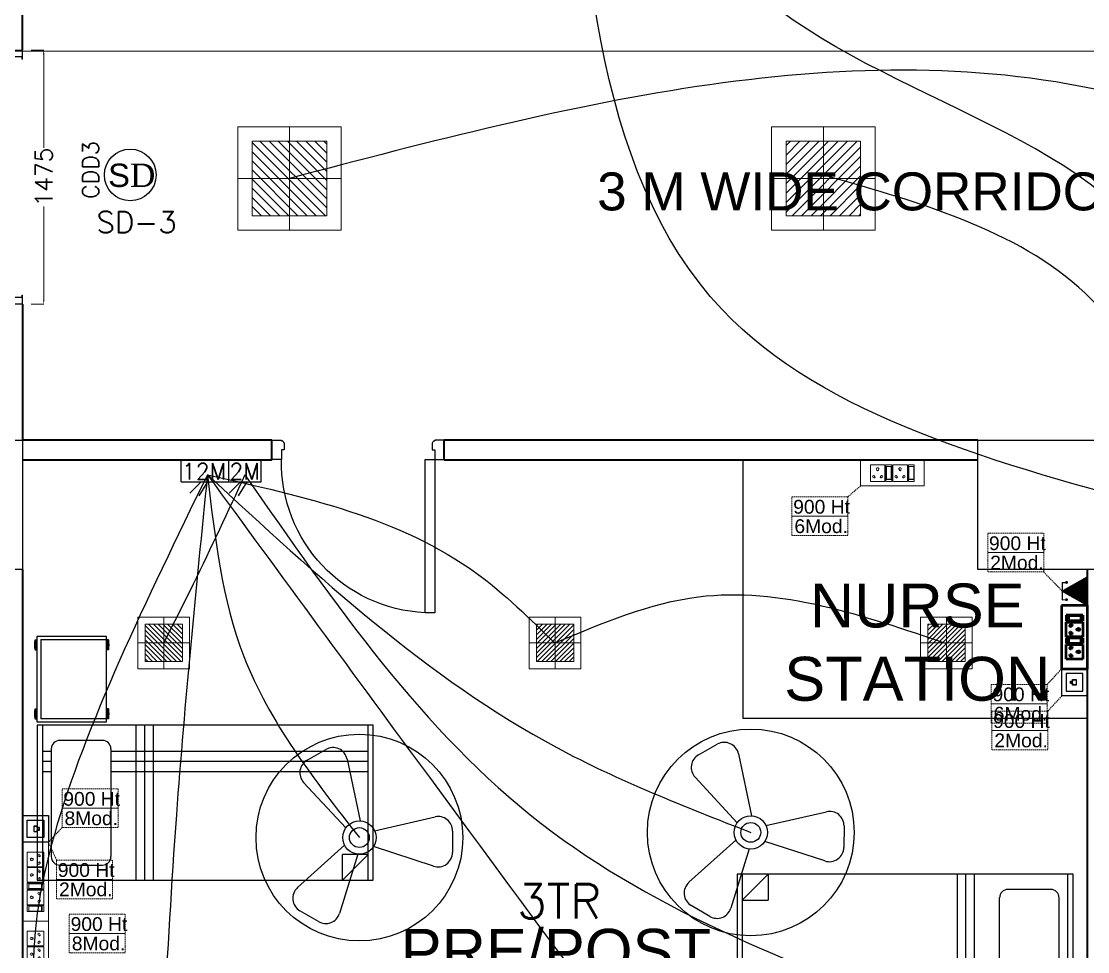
# Model space of a CAD drawing. Extents: x 3505867 to 3988380, y -625948 to -590408.
# Drawn here: x 3528232 to 3534421, y -609246 to -603846 of the extents above; entities that cross this region are included whole.
import ezdxf

# ---------------------------------------------------------------- set-up
doc = ezdxf.new("R2010")
doc.units = 0
doc.header["$LTSCALE"] = 6
doc.header["$MEASUREMENT"] = 0
for name, pattern in [('1', [0]), ('CONTINIOUS', [0]), ('CONTINU', [0]), ('DASHED2', [0.375, 0.25, -0.125])]:
    doc.linetypes.add(name, pattern=pattern)
doc.layers.get('0').update_dxf_attribs({"linetype": 'CONTINUOUS'})
doc.layers.get('Defpoints').update_dxf_attribs({"linetype": 'CONTINUOUS'})
for name, color, linetype, lineweight in [('1200 Door', 144, 'CONTINUOUS', 5), ('Double Leaf Door', 4, 'CONTINUOUS', 18), ('ELE- DBS', 1, 'CONTINUOUS', 9), ('ELE-24W EMERGENCY  LED LIGHT', 5, 'CONTINUOUS', 18), ('ELE-24W LED LIGHT', 1, 'CONTINUOUS', 18), ('ELE-2NOS OF 6-16 RAW POWER SOCKET', 1, 'CONTINUOUS', 20), ('ELE-36W EMERGENCY  LED LIGHT', 7, 'CONTINUOUS', 18), ('ELE-36W LED LIGHT', 210, 'CONTINUOUS', 18), ('ELE-3NOS 6-16A POWER SOCKET', 5, 'CONTINUOUS', 25), ('ELE-CABLE TRAY', 31, 'CONTINUOUS', 18), ('ELE. 2N0S OF 6-16 UPS SOCKETS', 191, 'CONTINUOUS', 15), ('ELE. DB', 1, 'CONTINUOUS', 9), ('FA-BELOW SMOKE DERECTOR', 1, 'CONTINUOUS', 25), ('HTL-AC UNIT', 5, 'CONTINUOUS', 25), ('WALL', 10, 'CONTINUOUS', 35)]:
    doc.layers.add(name, color=color, linetype=linetype, lineweight=lineweight)
for name, color, linetype in [('24W RAW POWER', 1, 'CONTINUOUS'), ('24W UPS POWER LIGHT', 5, 'CONTINUOUS'), ('COL', 5, 'CONTINUOUS'), ('DIM', 7, 'CONTINUOUS'), ('DOOR', 44, 'CONTINUOUS'), ('ELE 36W EMERGENCY LIGHT', 5, 'CONTINUOUS'), ('ELE 36W LED LIGHT', 6, 'CONTINUOUS'), ('ELE-1200MM CEILINGFAN', 6, 'CONTINUOUS'), ('ELE-12M P.SB', 5, 'CONTINUOUS'), ('ELE-2M UPS P.SB', 3, 'CONTINUOUS'), ('ELE-3M RAW P.SB', 40, 'CONTINUOUS'), ('ELE-TEL POINT', 4, 'CONTINUOUS'), ('ELE.LAN POINT', 3, 'CONTINUOUS'), ('FA-FIRE TEXT', 7, 'CONTINUOUS'), ('furniture', 33, 'CONTINUOUS'), ('LV.CC CEMARA', 66, 'CONTINUOUS'), ('MEP_HVAC_TEXT', 7, 'CONTINUOUS'), ('TEXT', 5, 'CONTINUOUS')]:
    doc.layers.add(name, color=color, linetype=linetype)
doc.layers.add('CFT_LOOPING', color=7, linetype='1', lineweight=0, true_color=0xd6d600)
doc.layers.add('ELE-LIGHTING WIRING', color=7, linetype='CONTINUOUS', true_color=0x63d7b6)
doc.styles.add('ARIAL', font='')
doc.styles.add('PDF Times New Roman', font='')
doc.styles.add('ROMANS', font='romans.shx')
doc.styles.get("Standard").update_dxf_attribs({"font": 'SIMPLEX'})
doc.styles.add('T 1-25', font='segoeui.ttf', dxfattribs={"width": 0.8, "height": 50})
doc.styles.add('VERDANA', font='')
doc.styles.get('ARIAL').set_extended_font_data('Arial')
doc.styles.get('PDF Times New Roman').set_extended_font_data('Times New Roman')
doc.styles.get('VERDANA').set_extended_font_data('Verdana')
doc.dimstyles.new('AEPL1', dxfattribs={"dimtxt": 100, "dimasz": 25, "dimexe": 1.25, "dimexo": 50, "dimtad": 0, "dimdec": 0, "dimtxsty": 'ROMANS', "dimcen": 2.5, "dimclrd": 250, "dimclre": 250, "dimadec": 0, "dimazin": 0, "dimtfac": 1, "dimtdec": 0, "dimtmove": 0, "dimatfit": 3, "dimfxl": 1, "dimlwd": 0, "dimlwe": 0, "dimarcsym": 0})
doc.dimstyles.new('D 1-25', dxfattribs={"dimtxt": 50, "dimasz": 12.5, "dimexe": 0, "dimexo": 10, "dimgap": 0, "dimtad": 0, "dimdec": 0, "dimzin": 0, "dimdsep": 46, "dimtxsty": 'T 1-25', "dimblk": 'ARCHTICK', "dimcen": 5, "dimclrd": 256, "dimclre": 256, "dimclrt": 256, "dimadec": 0, "dimazin": 0, "dimtfac": 50, "dimtdec": 0, "dimtmove": 1, "dimatfit": 2, "dimfxl": 1, "dimtolj": 1, "dimtzin": 0, "dimarcsym": 0})

# ---------------------------------------------------------------- blocks, each defined once
blk = doc.blocks.new('1000')
at = {"layer": 'DOOR'}
for p, q in [((0, -111.1, 0), (0, 0)), ((0, 0), (55.2, 0, 0)), ((944.8, 0, 0), (944.8, -2.5, 0)), ((1000, 0), (944.8, 0, 0)), ((1000, -111.1, 0), (1000, 0)), ((55.2, 0, 0), (55.2, -2.5, 0)), ((70.2, -55, 0), (55.2, -55, 0)), ((55.2, -55, 0), (55.2, -111.1, 0)), ((70.2, -15, 0), (67.7, -15, 0)), ((70.2, -15, 0), (70.2, -55, 0)), ((929.8, -15, 0), (929.8, -55, 0)), ((929.8, -15, 0), (932.3, -15, 0)), ((929.8, -55, 0), (944.8, -55, 0)), ((944.8, -55, 0), (944.7, -111.1, 0)), ((55.2, -111.1, 0), (0, -111.1, 0)), ((55.2, -111.1, 0), (55.2, -1000.6, 0)), ((111.3, -111.1, 0), (55.2, -111.1, 0)), ((111.3, -1000.6, 0), (111.3, -111.1, 0)), ((944.7, -111.1, 0), (1000, -111.1, 0)), ((55.2, -1000.6, 0), (111.3, -1000.6, 0))]:
    blk.add_line(p, q, dxfattribs=at)
for centre, start_param, end_param in [((55.2, -15, 0), 3.926897, 5.497693), ((944.8, -15, 0), -0.785492, 0.785304)]:
    blk.add_ellipse(centre, major_axis=(-8.84, 8.84, 0), ratio=1, start_param=start_param, end_param=end_param, dxfattribs=at)
at = {"layer": 'DOOR', "color": 145}
blk.add_ellipse((71.4, -128.1, 0), major_axis=(597.3, 637.4, 0), ratio=0.999944, start_param=3.940126, end_param=5.484659, dxfattribs=at)
blk = doc.blocks.new('A$C45A5314D')
at = {"layer": 'furniture', "ltscale": 0.75}
for p, q in [((-1962.2, 946.4), (-1950, 946.4)), ((-1962.2, 946.4), (-1962.2, 887.3)), ((-1950, 467.5), (-1950, 967.5)), ((-1950, 967.5), (-1550, 967.5)), ((-1930.3, 947.8), (-1930.3, 487.2)), ((-1930.3, 947.8), (-1550, 947.8)), ((-1550, 967.5), (-1550, 467.5)), ((-1537.8, 946.4), (-1550, 946.4)), ((-1537.8, 946.4), (-1537.8, 887.3)), ((-1962.2, 887.3), (-1950, 887.3)), ((-1537.8, 887.3), (-1550, 887.3)), ((-1962.2, 545.4), (-1950, 545.4)), ((-1962.2, 545.4), (-1962.2, 486.3)), ((-1537.8, 545.4), (-1550, 545.4)), ((-1537.8, 545.4), (-1537.8, 486.3)), ((-1962.2, 486.3), (-1950, 486.3)), ((-1550, 467.5), (-1950, 467.5)), ((-1550, 487.2), (-1930.3, 487.2)), ((-1537.8, 486.3), (-1550, 486.3))]:
    blk.add_line(p, q, dxfattribs=at)
at = {"layer": 'furniture', "color": 8, "ltscale": 0.75}
for p, q in [((-1962.2, 945.5), (-1950, 945.5)), ((-1962.2, 944.4), (-1950, 944.4)), ((-1962.2, 943.2), (-1950, 943.2)), ((-1962.2, 941.5), (-1950, 941.5)), ((-1962.2, 939.2), (-1950, 939.2)), ((-1962.2, 936.2), (-1950, 936.2)), ((-1962.2, 932), (-1950, 932)), ((-1537.8, 945.5), (-1550, 945.5)), ((-1537.8, 944.4), (-1550, 944.4)), ((-1537.8, 943.2), (-1550, 943.2)), ((-1537.8, 941.5), (-1550, 941.5)), ((-1537.8, 939.2), (-1550, 939.2)), ((-1537.8, 936.2), (-1550, 936.2)), ((-1537.8, 932), (-1550, 932)), ((-1962.2, 927.1), (-1950, 927.1)), ((-1962.2, 920.9), (-1950, 920.9)), ((-1962.2, 912.9), (-1950, 912.9)), ((-1962.2, 906.7), (-1950, 906.7)), ((-1962.2, 901.8), (-1950, 901.8)), ((-1962.2, 897.6), (-1950, 897.6)), ((-1962.2, 894.6), (-1950, 894.6)), ((-1962.2, 892.3), (-1950, 892.3)), ((-1962.2, 890.6), (-1950, 890.6)), ((-1962.2, 889.4), (-1950, 889.4)), ((-1962.2, 888.2), (-1950, 888.2)), ((-1537.8, 927.1), (-1550, 927.1)), ((-1537.8, 920.9), (-1550, 920.9)), ((-1537.8, 912.9), (-1550, 912.9)), ((-1537.8, 906.7), (-1550, 906.7)), ((-1537.8, 901.8), (-1550, 901.8)), ((-1537.8, 897.6), (-1550, 897.6)), ((-1537.8, 894.6), (-1550, 894.6)), ((-1537.8, 892.3), (-1550, 892.3)), ((-1537.8, 890.6), (-1550, 890.6)), ((-1537.8, 889.4), (-1550, 889.4)), ((-1537.8, 888.2), (-1550, 888.2)), ((-1962.2, 544.5), (-1950, 544.5)), ((-1962.2, 543.4), (-1950, 543.4)), ((-1962.2, 542.2), (-1950, 542.2)), ((-1962.2, 540.4), (-1950, 540.4)), ((-1962.2, 538.1), (-1950, 538.1)), ((-1962.2, 535.2), (-1950, 535.2)), ((-1962.2, 531), (-1950, 531)), ((-1962.2, 526.1), (-1950, 526.1)), ((-1962.2, 519.9), (-1950, 519.9)), ((-1962.2, 511.9), (-1950, 511.9)), ((-1962.2, 505.7), (-1950, 505.7)), ((-1962.2, 500.7), (-1950, 500.7)), ((-1962.2, 496.6), (-1950, 496.6)), ((-1537.8, 544.5), (-1550, 544.5)), ((-1537.8, 543.4), (-1550, 543.4)), ((-1537.8, 542.2), (-1550, 542.2)), ((-1537.8, 540.4), (-1550, 540.4)), ((-1537.8, 538.1), (-1550, 538.1)), ((-1537.8, 535.2), (-1550, 535.2)), ((-1537.8, 531), (-1550, 531)), ((-1537.8, 526.1), (-1550, 526.1)), ((-1537.8, 519.9), (-1550, 519.9)), ((-1537.8, 511.9), (-1550, 511.9)), ((-1537.8, 505.7), (-1550, 505.7)), ((-1537.8, 500.7), (-1550, 500.7)), ((-1537.8, 496.6), (-1550, 496.6)), ((-1962.2, 493.6), (-1950, 493.6)), ((-1962.2, 491.3), (-1950, 491.3)), ((-1962.2, 489.6), (-1950, 489.6)), ((-1962.2, 488.4), (-1950, 488.4)), ((-1962.2, 487.2), (-1950, 487.2)), ((-1962.2, 486.3), (-1950, 486.3)), ((-1537.8, 493.6), (-1550, 493.6)), ((-1537.8, 491.3), (-1550, 491.3)), ((-1537.8, 489.6), (-1550, 489.6)), ((-1537.8, 488.4), (-1550, 488.4)), ((-1537.8, 487.2), (-1550, 487.2))]:
    blk.add_line(p, q, dxfattribs=at)
at = {"layer": 'furniture'}
for p, q in [((0, 450), (-1950, 450)), ((-1950, 450), (-1950, -450)), ((-1920.5, 450), (-1920.5, -450)), ((-1376.5, -450), (-1376.5, 450)), ((-1326.5, -450), (-1326.5, 450)), ((-1276.5, -450), (-1276.5, 450)), ((-29.5, -450), (-29.5, 450)), ((0, -450), (0, 450)), ((-1869, 312.7), (-1869, -312.7)), ((-1572.3, 361.9), (-1819.8, 361.9)), ((-1523.1, 312.7), (-1523.1, -312.7)), ((-1920.5, 300), (-1869, 300)), ((-1523.1, 300), (-29.5, 300)), ((-1920.5, 240.9), (-1869, 240.9)), ((-1523.1, 240.9), (-29.5, 240.9)), ((-1920.5, 181.9), (-1869, 181.9)), ((-1523.1, 181.9), (-29.5, 181.9)), ((-179.5, -450), (-29.5, -300)), ((-179.5, -450), (-179.5, -300)), ((-29.5, -300), (-179.5, -300)), ((-1819.8, -361.9), (-1572.3, -361.9)), ((-1950, -450), (0, -450))]:
    blk.add_line(p, q, dxfattribs=at)
at = {"layer": 'furniture', "ltscale": 0.75}
for centre, start, end in [((-1876, 916.9), 161.07537, 198.92466), ((-1624, 916.9), 341.07537, 18.92466), ((-1876, 515.9), 161.07537, 198.92466), ((-1624, 515.9), 341.07537, 18.92466)]:
    blk.add_arc(centre, 91.1, start, end, dxfattribs=at)
at = {"layer": 'furniture'}
for centre, start, end in [((-1819.8, 312.7), 90.00001, 180.00001), ((-1572.3, 312.7), 0.00001, 90.00001), ((-1819.8, -312.7), 180.00001, 270.00001), ((-1572.3, -312.7), 270.00001, 0.00001)]:
    blk.add_arc(centre, 49.2, start, end, dxfattribs=at)
blk = doc.blocks.new('1800x80')
at = {"layer": 'Double Leaf Door'}
for points in [[(101770.4, -25417.9), (101775.3, -25417.9), (101775.3, -25121.4), (101770.4, -25121.4)], [(101814, -25121.4), (101809.1, -25121.4), (101809.1, -25417.9), (101814, -25417.9)], [(103113.4, -25121.4), (103118.4, -25121.4), (103118.4, -25417.9), (103113.4, -25417.9)], [(103157.1, -25417.9), (103152.1, -25417.9), (103152.1, -25121.4), (103157.1, -25121.4)]]:
    blk.add_hatch(color=6, dxfattribs=at).paths.add_polyline_path(points)
at = {"layer": 'Double Leaf Door', "color": 8}
for p, q in [((101770.4, -25581.8), (101770.4, -24927.6)), ((101770.4, -24927.6), (101814, -24927.6)), ((101792.2, -25121.4), (101792.2, -24927.6)), ((101814, -24927.6), (101814, -25581.8)), ((103157.1, -24927.6), (103113.4, -24927.6)), ((103113.4, -24927.6), (103113.4, -25581.8)), ((103135.3, -25121.4), (103135.3, -24927.6)), ((103157.1, -25581.8), (103157.1, -24927.6)), ((101756, -24985.1), (101756, -25003.1)), ((101770.4, -24983.1), (101758, -24983.1)), ((101770.4, -24983.1), (101770.4, -25005)), ((103157.1, -24983.1), (103169.5, -24983.1)), ((103157.1, -24983.1), (103157.1, -25005)), ((103171.5, -24985.1), (103171.5, -25003.1)), ((101758, -25005), (101770.4, -25005)), ((103169.5, -25005), (103157.1, -25005)), ((101792.2, -25581.8), (101792.2, -25417.9)), ((103135.3, -25581.8), (103135.3, -25417.9)), ((101726.2, -25581.8), (101726.2, -25681.8)), ((101766.4, -25581.8), (101726.2, -25581.8)), ((101728.2, -25583.8), (101728.2, -25679.8)), ((101764.4, -25583.8), (101728.2, -25583.8)), ((101764.4, -25678.9), (101764.4, -25583.8)), ((101766.4, -25676.9), (101766.4, -25581.8)), ((101814, -25581.8), (101770.4, -25581.8)), ((103113.4, -25581.8), (103157.1, -25581.8)), ((103161.1, -25676.9), (103161.1, -25581.8)), ((103161.1, -25581.8), (103201.2, -25581.8)), ((103163, -25678.9), (103163, -25583.8)), ((103163, -25583.8), (103199.3, -25583.8)), ((103199.3, -25583.8), (103199.3, -25679.8)), ((103201.2, -25581.8), (103201.2, -25681.8)), ((101726.2, -25681.8), (101766.4, -25681.8)), ((101728.2, -25679.8), (101766.4, -25679.8)), ((101776.3, -25678.9), (101764.4, -25678.9)), ((101778.3, -25676.9), (101766.4, -25676.9)), ((101766.4, -25679.8), (101776.3, -25679.8)), ((101766.4, -25681.8), (101778.3, -25681.8)), ((101776.3, -25679.8), (101776.3, -25678.9)), ((101778.3, -25681.8), (101778.3, -25676.9)), ((103149.1, -25681.8), (103149.1, -25676.9)), ((103149.1, -25676.9), (103161.1, -25676.9)), ((103161.1, -25681.8), (103149.1, -25681.8)), ((103151.1, -25679.8), (103151.1, -25678.9)), ((103151.1, -25678.9), (103163, -25678.9)), ((103161.1, -25679.8), (103151.1, -25679.8)), ((103199.3, -25679.8), (103161.1, -25679.8)), ((103201.2, -25681.8), (103161.1, -25681.8))]:
    blk.add_line(p, q, dxfattribs=at)
at = {"layer": 'Double Leaf Door', "color": 6}
for p, q in [((101814, -25121.4), (101770.4, -25121.4)), ((101770.4, -25121.4), (101770.4, -25417.9)), ((101775.3, -25417.9), (101775.3, -25121.4)), ((101809.1, -25417.9), (101809.1, -25121.4)), ((101814, -25417.9), (101814, -25121.4)), ((103113.4, -25417.9), (103113.4, -25121.4)), ((103113.4, -25121.4), (103157.1, -25121.4)), ((103118.4, -25417.9), (103118.4, -25121.4)), ((103152.1, -25417.9), (103152.1, -25121.4)), ((103157.1, -25121.4), (103157.1, -25417.9)), ((101770.4, -25417.9), (101814, -25417.9)), ((103157.1, -25417.9), (103113.4, -25417.9))]:
    blk.add_line(p, q, dxfattribs=at)
at = {"layer": 'Double Leaf Door', "color": 6, "ltscale": 100}
for p, q in [((101809.1, -25121.4), (101809.1, -25417.9)), ((103118.4, -25121.4), (103118.4, -25417.9))]:
    blk.add_line(p, q, dxfattribs=at)
at = {"layer": 'Double Leaf Door', "color": 6}
for points in [[(101770.4, -25121.4), (101770.4, -25417.9), (101775.3, -25417.9), (101775.3, -25121.4), (101770.4, -25121.4)], [(101814, -25121.4), (101814, -25417.9), (101809.1, -25417.9), (101809.1, -25121.4), (101814, -25121.4)], [(103113.4, -25121.4), (103113.4, -25417.9), (103118.4, -25417.9), (103118.4, -25121.4), (103113.4, -25121.4)], [(103157.1, -25121.4), (103157.1, -25417.9), (103152.1, -25417.9), (103152.1, -25121.4), (103157.1, -25121.4)]]:
    blk.add_lwpolyline(points, dxfattribs=at)
at = {"layer": 'Double Leaf Door', "ltscale": 5000}
for points in [[(101770.4, -25121.4), (101770.4, -25417.9), (101775.3, -25417.9), (101775.3, -25121.4), (101770.4, -25121.4)], [(103157.1, -25121.4), (103157.1, -25417.9), (103152.1, -25417.9), (103152.1, -25121.4), (103157.1, -25121.4)]]:
    blk.add_lwpolyline(points, dxfattribs=at)
at = {"layer": 'Double Leaf Door', "color": 8}
for centre, radius, start, end in [((101731.8, -25658.9), 736, 6.01421, 83.58626), ((103143.1, -25606.8), 679.9, 92.50464, 177.89489), ((101756, -24994.1), 3.72, 90, 270), ((101758, -24985.1), 1.98, 90, 180), ((101758, -25003.1), 1.98, 180, 270), ((103169.5, -24985.1), 1.98, 0, 90), ((103169.5, -25003.1), 1.98, 270, 0), ((103171.5, -24994.1), 3.72, 270, 90)]:
    blk.add_arc(centre, radius, start, end, dxfattribs=at)
blk = doc.blocks.new('*D133')
at = {"layer": 'Defpoints', "color": 0, "linetype": 'ByBlock'}
for p in [(-15555, 9925.2), (-15432.3, 9925.2), (-15555, 8450.2)]:
    blk.add_point(p, dxfattribs=at)
at = {"layer": 'DIM', "color": 250, "linetype": 'ByBlock', "lineweight": 0}
for p, q in [((-15505, 9925.2), (-15431, 9925.2)), ((-15432.3, 9900.2), (-15432.3, 9357.3)), ((-15432.3, 8475.2), (-15432.3, 9018)), ((-15505, 8450.2), (-15431, 8450.2))]:
    blk.add_line(p, q, dxfattribs=at)
at = {"layer": 'DIM', "color": 250, "linetype": 'ByBlock'}
for points in [[(-15428.1, 9900.2), (-15436.5, 9900.2), (-15432.3, 9925.2)], [(-15436.5, 8475.2), (-15428.1, 8475.2), (-15432.3, 8450.2)]]:
    blk.add_solid(points, dxfattribs=at)
at = {"layer": 'DIM', "color": 0, "linetype": 'ByBlock', "insert": (-15432.3, 9187.7), "char_height": 100, "attachment_point": 5, "rotation": 90, "style": 'ROMANS'}
blk.add_mtext('1475', dxfattribs=at)
blk = doc.blocks.new('24w led light')
at = {"layer": 'ELE-24W LED LIGHT', "color": 1, "lineweight": 0}
for p, q in [((159, 159), (-160, 159)), ((-160, 159), (-160, -160)), ((-0.5, -160), (-0.5, 159)), ((159, -160), (159, 159)), ((114.5, 114.5), (-115.5, 114.5)), ((-115.5, 114.5), (-115.5, -115.5)), ((110.2, -115.5), (-115.5, 110.2)), ((82, -115.5), (-115.5, 82)), ((114.5, -91.7), (-91.7, 114.5)), ((114.5, -63.5), (-63.5, 114.5)), ((114.5, -35.3), (-35.3, 114.5)), ((114.5, -7.1), (-7.1, 114.5)), ((114.5, 21.1), (21.1, 114.5)), ((114.5, 49.3), (49.3, 114.5)), ((114.5, 77.5), (77.5, 114.5)), ((114.5, 105.7), (105.7, 114.5)), ((114.5, -115.5), (114.5, 114.5)), ((53.8, -115.5), (-115.5, 53.8)), ((25.6, -115.5), (-115.5, 25.6)), ((-160, -0.5), (159, -0.5)), ((-2.6, -115.5), (-115.5, -2.6)), ((-30.8, -115.5), (-115.5, -30.8)), ((-59, -115.5), (-115.5, -59)), ((-87.2, -115.5), (-115.5, -87.2)), ((-115.4, -115.5), (-115.5, -115.4)), ((-115.5, -115.5), (114.5, -115.5)), ((-160, -160), (159, -160))]:
    blk.add_line(p, q, dxfattribs=at)
blk = doc.blocks.new('A$C07FB25EA')
at = {"layer": 'ELE-1200MM CEILINGFAN', "color": 3}
for p, q in [((0.26, 2.64), (3.17, 12.07)), ((6.53, 13.37), (9.47, 11.64)), ((9.84, 7.94), (2.36, 1.21)), ((-11.8, 4.55), (-2.22, 1.44)), ((-14.84, -1.03), (-14.81, 2.38)), ((-2.41, -1.1), (-12.04, -3.29)), ((2.16, -1.54), (8.87, -8.78)), ((1.96, -12.49), (-0.13, -2.65)), ((8.31, -12.34), (5.35, -14.02))]:
    blk.add_line(p, q, dxfattribs=at)
at = {"layer": 'ELE-1200MM CEILINGFAN', "color": 5, "ltscale": 10}
blk.add_circle((0, 0), 16.45, dxfattribs=at)
at = {"layer": 'ELE-1200MM CEILINGFAN', "color": 3}
for radius in [2.65, 1.58]:
    blk.add_circle((0, 0), radius, dxfattribs=at)
for centre, start, end in [((5.36, 11.38), 59.5281, 162.5229), ((8.3, 9.66), 311.9493, 59.5281), ((-12.51, 2.36), 71.9493, 179.5281), ((-12.54, -1.05), 179.5281, 282.5229), ((7.18, -10.34), 299.5281, 42.5229), ((4.21, -12.02), 191.9493, 299.5281)]:
    blk.add_arc(centre, 2.3, start, end, dxfattribs=at)
blk = doc.blocks.new('24w led emeregency')
at = {"layer": 'ELE-24W EMERGENCY  LED LIGHT'}
h = blk.add_hatch(dxfattribs=at)
h.set_pattern_fill('ANSI31', scale=166.67, style=0)
h.paths.add_polyline_path([(-115.4, -115.4), (-115.4, 115.4), (115.4, 115.4), (115.4, -115.4)])
at = {"layer": 'ELE-24W EMERGENCY  LED LIGHT', "color": 5}
for p, q in [((0, 160), (0, -160)), ((-160, 0), (160, 0))]:
    blk.add_line(p, q, dxfattribs=at)
for points in [[(-160, -160), (-160, 160), (160, 160), (160, -160)], [(-115.4, -115.4), (-115.4, 115.4), (115.4, 115.4), (115.4, -115.4)]]:
    blk.add_lwpolyline(points, close=True, dxfattribs=at)
blk = doc.blocks.new('12M')
at = {"layer": 'ELE-3M RAW P.SB'}
for p, q in [((66145.49, -30924.53), (66145.49, -30921.2)), ((66152.84, -30924.53), (66152.84, -30921.2)), ((66145.49, -30924.53), (66152.84, -30924.53)), ((66148.6, -30924.53), (66146.83, -30926.3)), ((66149.55, -30924.53), (66148.2, -30926.72))]:
    blk.add_line(p, q, dxfattribs=at)
blk.add_text('12M', height=2.5, dxfattribs=at).set_placement((66145.61, -30924.18))
blk = doc.blocks.new('2M UPS SB')
at = {"layer": 'ELE-2M UPS P.SB', "color": 3}
for p, q in [((-133.8, 160), (-69.3, 265.2)), ((-88.2, 160), (-3.4, 244.9)), ((-240, 160), (-240, 0)), ((0, 160), (-240, 160)), ((0, 160), (0, 0))]:
    blk.add_line(p, q, dxfattribs=at)
blk.add_text('2M', height=120, rotation=180, dxfattribs=at).set_placement((-6, 143))
blk = doc.blocks.new('light300x600')
at = {"layer": 'ELE-36W LED LIGHT', "lineweight": 0}
for p, q in [((918214.7, -78407.4), (918214.7, -79007.4)), ((918814.7, -78407.4), (918214.7, -78407.4)), ((918514.7, -78407.4), (918514.7, -79007.4)), ((918814.7, -79007.4), (918814.7, -78407.4)), ((918298.3, -78491.3), (918298.6, -78491)), ((918298.3, -78544.3), (918351.6, -78491)), ((918298.3, -78597.3), (918404.7, -78491)), ((918298.3, -78650.4), (918457.7, -78491)), ((918298.3, -78703.4), (918510.7, -78491)), ((918298.3, -78756.4), (918563.8, -78491)), ((918298.3, -78809.5), (918616.8, -78491)), ((918298.3, -78862.5), (918669.8, -78491)), ((918298.3, -78915.5), (918722.9, -78491)), ((918298.3, -78491), (918298.3, -78923.7)), ((918731.1, -78491), (918298.3, -78491)), ((918343.2, -78923.7), (918731.1, -78535.8)), ((918731.1, -78923.7), (918731.1, -78491)), ((918396.2, -78923.7), (918731.1, -78588.8)), ((918449.2, -78923.7), (918731.1, -78641.9)), ((918214.7, -78707.4), (918814.7, -78707.4)), ((918502.3, -78923.7), (918731.1, -78694.9)), ((918555.3, -78923.7), (918731.1, -78747.9)), ((918608.3, -78923.7), (918731.1, -78801)), ((918661.3, -78923.7), (918731.1, -78854)), ((918714.4, -78923.7), (918731.1, -78907)), ((918298.3, -78923.7), (918731.1, -78923.7)), ((918214.7, -79007.4), (918814.7, -79007.4))]:
    blk.add_line(p, q, dxfattribs=at)
blk = doc.blocks.new('ELE.EMERGENCY 40W LED LIGHT')
at = {"layer": 'ELE-36W EMERGENCY  LED LIGHT'}
h = blk.add_hatch(dxfattribs=at)
h.set_pattern_fill('ANSI31', color=5, scale=300, style=0)
h.paths.add_polyline_path([(-207.7, -207.7), (-207.7, 207.7), (207.7, 207.7), (207.7, -207.7)])
for p, q in [((0, 288), (0, -288)), ((-288, 0), (288, 0))]:
    blk.add_line(p, q, dxfattribs=at)
for points in [[(-288, -288), (-288, 288), (288, 288), (288, -288)], [(-207.7, -207.7), (-207.7, 207.7), (207.7, 207.7), (207.7, -207.7)]]:
    blk.add_lwpolyline(points, close=True, dxfattribs=at)
blk = doc.blocks.new('WDD')
at = {"layer": 'ELE-LIGHTING WIRING', "color": 254, "linetype": 'ByBlock'}
for points in [[(25105.9, 7010.2), (24863, 8466.2), (22367.7, 10168.3), (21697.2, 12180), (21419.1, 14289.5, 0)], [(25105.9, 7010.2), (24453.8, 8242.5), (22897.5, 8965, 0)], [(19540.1, 7225, 0), (19240, 6590.3), (19068.9, 6249.5)], [(19540.1, 7225, 0), (21260.3, 5200.9), (23612.1, 4049.5, 0)]]:
    blk.add_spline(points, degree=3, dxfattribs=at)
at = {"layer": 'ELE-LIGHTING WIRING', "linetype": 'ByBlock'}
for points in [[(24918.4, 7015.8), (22310.1, 8183.8), (21418.7, 11740, 0)], [(25995.8, 8945, 0), (24608.5, 9431.9, 0), (19799.2, 8945, 0)], [(19322.8, 7225, 0), (18595.6, 3604.1, 0), (20204.7, 2919.4, 0)], [(19322.8, 7225, 0), (19142.5, 5250.8), (19068.4, 4050, 0)], [(19322.8, 7225, 0), (19533.7, 6171.1), (20204.7, 5119.4, 0)], [(19322.8, 7225, 0), (20610.7, 5469.1), (22476.3, 2949.5, 0)], [(19322.8, 7225, 0), (21350.1, 5642), (22476.3, 5149.5)], [(19322.8, 7225, 0), (20886, 6652.5), (21340.5, 6245.4)], [(21340, 6250), (22172.7, 6516.7), (23612.1, 6245.4)]]:
    blk.add_spline(points, degree=3, dxfattribs=at)
at = {"layer": '24W RAW POWER', "lineweight": 9, "xscale": -0.9404388715045132, "yscale": 0.9404388715045132, "zscale": 0.9404388715045132}
for p in [(21340, 6250), (23611.6, 6250)]:
    blk.add_blockref('24w led light', p, dxfattribs=at)
at = {"layer": '24W UPS POWER LIGHT', "lineweight": 9, "xscale": -0.9375000000222322, "yscale": 0.9375000000222322, "zscale": 0.9375000000222322}
blk.add_blockref('24w led emeregency', (19068.9, 6249.5), dxfattribs=at)
at = {"layer": 'ELE 36W EMERGENCY LIGHT', "xscale": 1.041666666677768, "yscale": 1.041666666677768, "zscale": 1.041666666677768}
blk.add_blockref('ELE.EMERGENCY 40W LED LIGHT', (22897.5, 8945, 0), dxfattribs=at)
at = {"layer": 'ELE 36W LED LIGHT', "rotation": 89.9999999995464}
blk.add_blockref('light300x600', (-58908.1, -909569.7, 0), dxfattribs=at)
at = {"layer": 'ELE-1200MM CEILINGFAN', "color": 7, "ltscale": 8, "xscale": 36.47592107175105, "yscale": 36.47592107175105, "zscale": 36.47592107175105, "rotation": 180}
for p in [(20204.7, 5119.4, 0), (22476.3, 5149.5)]:
    blk.add_blockref('A$C07FB25EA', p, dxfattribs=at)
at = {"layer": 'ELE-12M P.SB', "color": 5, "linetype": 'CONTINU', "xscale": 37.50000000002575, "yscale": 37.50000000002575, "zscale": 37.50000000002575}
blk.add_blockref('12M', (-2461285.2, 1166854.9, 0), dxfattribs=at)
at = {"layer": 'ELE-2M UPS P.SB', "color": 6, "xscale": 0.7812500000005363, "yscale": 0.7812500000005363, "zscale": 0.7812500000005363, "rotation": 179.9999999999999}
blk.add_blockref('2M UPS SB', (19446.3, 7310, 0), dxfattribs=at)
blk = doc.blocks.new('543WYH')
at = {"layer": 'ELE-2NOS OF 6-16 RAW POWER SOCKET', "color": 30, "linetype": 'ByBlock'}
for p, q in [((-123.5, -57), (-123.5, -90.8)), ((-26.5, -57), (-123.5, -57)), ((-26.5, -57), (-123.5, -57)), ((-113, -59.8), (-113, -88)), ((-37, -59.8), (-113, -59.8)), ((-109.6, -59.8), (-109.6, -88)), ((-37, -88), (-37, -59.8)), ((-26.5, -57), (-26.5, -90.8)), ((-26.5, -90.8), (-26.5, -57)), ((-123.5, -90.8), (-26.5, -90.8)), ((-123.5, -96.4), (-26.5, -96.4)), ((-123.5, -181.4), (-123.5, -96.4)), ((-113, -88), (-37, -88)), ((-26.5, -96.4), (-26.5, -181.4)), ((-26.5, -181.4), (-123.5, -181.4)), ((-123.5, -187.1), (-123.5, -220.9)), ((-26.5, -187.1), (-123.5, -187.1)), ((-26.5, -187.1), (-123.5, -187.1)), ((-123.5, -220.9), (-26.5, -220.9)), ((-123.5, -311.5), (-123.5, -226.5)), ((-123.5, -226.5), (-26.5, -226.5)), ((-113, -189.9), (-113, -218)), ((-37, -189.9), (-113, -189.9)), ((-113, -218), (-37, -218)), ((-109.6, -189.9), (-109.6, -218)), ((-37, -218), (-37, -189.9)), ((-26.5, -187.1), (-26.5, -220.9)), ((-26.5, -220.9), (-26.5, -187.1)), ((-26.5, -226.5), (-26.5, -311.5)), ((-26.5, -311.5), (-123.5, -311.5)), ((-123.5, -402.2), (-123.5, -317.1)), ((-123.5, -317.1), (-26.5, -317.1)), ((-26.5, -317.1), (-26.5, -402.2)), ((-26.5, -402.2), (-123.5, -402.2))]:
    blk.add_line(p, q, dxfattribs=at)
blk.add_lwpolyline([(-150, 0), (-150, -459.1), (0, -459.1), (0, 0)], close=True, dxfattribs=at)
for centre, radius, start, end in [((-97.9, -119.2), 4.6, 112.68381, 345.09514), ((-93.9, -114.7), 5.7, 275.26891, 182.51003), ((-97.9, -158.6), 4.6, 14.90486, 247.31619), ((-93.9, -163.1), 5.7, 177.48997, 84.73109), ((-57.7, -138.9), 4.22, 71.40312, 288.59688), ((-51, -138.9), 6.62, 217.15837, 142.84163), ((-97.9, -249.3), 4.6, 112.68381, 345.09514), ((-93.9, -244.8), 5.7, 275.26891, 182.51003), ((-97.9, -288.7), 4.6, 14.90486, 247.31619), ((-93.9, -293.2), 5.7, 177.48997, 84.73109), ((-57.7, -269), 4.22, 71.40312, 288.59688), ((-51, -269), 6.62, 217.15837, 142.84163), ((-97.9, -339.9), 4.6, 112.68381, 345.09514), ((-93.9, -335.4), 5.7, 275.26891, 182.51003), ((-57.7, -359.7), 4.22, 71.40312, 288.59688), ((-51, -359.7), 6.62, 217.15837, 142.84163), ((-97.9, -379.4), 4.6, 14.90486, 247.31619), ((-93.9, -383.9), 5.7, 177.48997, 84.73109)]:
    blk.add_arc(centre, radius, start, end, dxfattribs=at)
blk = doc.blocks.new('5Y3AQY')
at = {"layer": 'ELE. 2N0S OF 6-16 UPS SOCKETS', "color": 72, "lineweight": 50}
for p, q in [((-311.5, -26.5), (-277.7, -26.5)), ((-311.5, -123.5), (-311.5, -26.5)), ((-311.5, -123.5), (-311.5, -26.5)), ((-308.7, -37), (-280.5, -37)), ((-308.7, -113), (-308.7, -37)), ((-308.7, -40.4), (-280.5, -40.4)), ((-280.5, -37), (-280.5, -113)), ((-277.7, -26.5), (-277.7, -123.5)), ((-272.1, -26.5), (-272.1, -123.5)), ((-187.1, -26.5), (-272.1, -26.5)), ((-187.1, -123.5), (-187.1, -26.5)), ((-181.4, -26.5), (-147.6, -26.5)), ((-181.4, -123.5), (-181.4, -26.5)), ((-181.4, -123.5), (-181.4, -26.5)), ((-178.6, -37), (-150.4, -37)), ((-178.6, -113), (-178.6, -37)), ((-178.6, -40.4), (-150.4, -40.4)), ((-150.4, -37), (-150.4, -113)), ((-147.6, -26.5), (-147.6, -123.5)), ((-57, -26.5), (-142, -26.5)), ((-142, -26.5), (-142, -123.5)), ((-57, -123.5), (-57, -26.5)), ((-311.5, -123.5), (-277.7, -123.5)), ((-277.7, -123.5), (-311.5, -123.5)), ((-280.5, -113), (-308.7, -113)), ((-272.1, -123.5), (-187.1, -123.5)), ((-181.4, -123.5), (-147.6, -123.5)), ((-147.6, -123.5), (-181.4, -123.5)), ((-150.4, -113), (-178.6, -113)), ((-142, -123.5), (-57, -123.5))]:
    blk.add_line(p, q, dxfattribs=at)
blk.add_lwpolyline([(-368.5, 0), (0, 0), (0, -150), (-368.5, -150)], close=True, dxfattribs=at)
for centre, radius, start, end in [((-253.8, -56.1), 5.7, 87.48997, 354.73109), ((-249.3, -52.1), 4.6, 284.90486, 157.31619), ((-209.8, -52.1), 4.6, 22.68381, 255.09514), ((-205.3, -56.1), 5.7, 185.26891, 92.51003), ((-123.7, -56.1), 5.7, 87.48997, 354.73109), ((-119.2, -52.1), 4.6, 284.90486, 157.31619), ((-79.7, -52.1), 4.6, 22.68381, 255.09514), ((-75.2, -56.1), 5.7, 185.26891, 92.51003), ((-229.6, -99), 6.62, 127.15837, 52.84163), ((-229.6, -92.3), 4.22, 341.40312, 198.59688), ((-99.5, -99), 6.62, 127.15837, 52.84163), ((-99.5, -92.3), 4.22, 341.40312, 198.59688)]:
    blk.add_arc(centre, radius, start, end, dxfattribs=at)
blk = doc.blocks.new('RTUH 6U')
at = {"layer": 'ELE-2NOS OF 6-16 RAW POWER SOCKET', "color": 30, "ltscale": 300}
for p, q in [((-311.5, -26.5), (-226.5, -26.5)), ((-311.5, -123.5), (-311.5, -26.5)), ((-226.5, -26.5), (-226.5, -123.5)), ((-187.1, -26.5), (-220.9, -26.5)), ((-220.9, -26.5), (-220.9, -123.5)), ((-189.9, -37), (-218, -37)), ((-218, -37), (-218, -113)), ((-189.9, -40.4), (-218, -40.4)), ((-189.9, -113), (-189.9, -37)), ((-187.1, -123.5), (-187.1, -26.5)), ((-187.1, -123.5), (-187.1, -26.5)), ((-181.4, -123.5), (-181.4, -26.5)), ((-181.4, -26.5), (-96.4, -26.5)), ((-96.4, -26.5), (-96.4, -123.5)), ((-57, -26.5), (-90.8, -26.5)), ((-90.8, -26.5), (-90.8, -123.5)), ((-59.8, -37), (-88, -37)), ((-88, -37), (-88, -113)), ((-59.8, -40.4), (-88, -40.4)), ((-59.8, -113), (-59.8, -37)), ((-57, -123.5), (-57, -26.5)), ((-57, -123.5), (-57, -26.5)), ((-226.5, -123.5), (-311.5, -123.5)), ((-187.1, -123.5), (-220.9, -123.5)), ((-220.9, -123.5), (-187.1, -123.5)), ((-218, -113), (-189.9, -113)), ((-96.4, -123.5), (-181.4, -123.5)), ((-57, -123.5), (-90.8, -123.5)), ((-90.8, -123.5), (-57, -123.5)), ((-88, -113), (-59.8, -113))]:
    blk.add_line(p, q, dxfattribs=at)
blk.add_lwpolyline([(0, 0), (-368.5, 0), (-368.5, -150), (0, -150)], close=True, dxfattribs=at)
for centre, radius, start, end in [((-293.2, -56.1), 5.7, 87.48997, 354.73109), ((-288.7, -52.1), 4.6, 284.90486, 157.31619), ((-249.3, -52.1), 4.6, 22.68381, 255.09514), ((-244.8, -56.1), 5.7, 185.26891, 92.51003), ((-163.1, -56.1), 5.7, 87.48997, 354.73109), ((-158.6, -52.1), 4.6, 284.90486, 157.31619), ((-119.2, -52.1), 4.6, 22.68381, 255.09514), ((-114.7, -56.1), 5.7, 185.26891, 92.51003), ((-269, -99), 6.62, 127.15837, 52.84163), ((-269, -92.3), 4.22, 341.40312, 198.59688), ((-138.9, -99), 6.62, 127.15837, 52.84163), ((-138.9, -92.3), 4.22, 341.40312, 198.59688)]:
    blk.add_arc(centre, radius, start, end, dxfattribs=at)
blk = doc.blocks.new('SFDS')
at = {"layer": 'CFT_LOOPING', "color": 7, "linetype": 'DASHED2', "ltscale": 5}
for p, q in [((23040, 7097.4, 0), (23113.3, 7160, 0)), ((24196.6, 6008.8), (24280, 6098.2)), ((18478.8, 5177.2), (18400, 5092.6))]:
    blk.add_line(p, q, dxfattribs=at)
at = {"layer": 'CFT_LOOPING', "color": 7, "linetype": 'DASHED2', "ltscale": 5, "elevation": 0}
for points in [[(22715.2, 7097.4), (23040, 7097.4), (23040, 6984.9), (22715.2, 6984.9)], [(22715.2, 6984.9), (23040, 6984.9), (23040, 6872.4), (22715.2, 6872.4)], [(23871.8, 6008.8), (24196.6, 6008.8), (24196.6, 5896.3), (23871.8, 5896.3)], [(23871.8, 5896.3), (24196.6, 5896.3), (24196.6, 5783.8), (23871.8, 5783.8)]]:
    blk.add_lwpolyline(points, close=True, dxfattribs=at)
at = {"layer": 'CFT_LOOPING', "color": 7, "linetype": 'DASHED2', "ltscale": 5}
for points in [[(18478.8, 5402.2), (18803.7, 5402.2), (18803.7, 5289.7), (18478.8, 5289.7)], [(18478.8, 5289.7), (18803.7, 5289.7), (18803.7, 5177.2), (18478.8, 5177.2)], [(18521.1, 4675.7), (18845.9, 4675.7), (18845.9, 4563.2), (18521.1, 4563.2)], [(18521.1, 4563.2), (18845.9, 4563.2), (18845.9, 4450.7), (18521.1, 4450.7)]]:
    blk.add_lwpolyline(points, close=True, dxfattribs=at)
at = {"layer": 'ELE-2NOS OF 6-16 RAW POWER SOCKET', "color": 3, "linetype": 'ByBlock', "xscale": -1, "rotation": 180.0000000001378}
blk.add_blockref('RTUH 6U', (23481.7, 7160, 0), dxfattribs=at)
at = {"layer": 'ELE-3NOS 6-16A POWER SOCKET', "color": 254, "linetype": 'ByBlock', "rotation": 180}
for p in [(18250, 4633.5), (18250, 4174.3)]:
    blk.add_blockref('543WYH', p, dxfattribs=at)
at = {"layer": 'ELE. 2N0S OF 6-16 UPS SOCKETS', "color": 3, "linetype": 'ByBlock', "xscale": -1, "rotation": 90.00000000013772}
blk.add_blockref('5Y3AQY', (24280, 6098.2), dxfattribs=at)
at = {"layer": 'TEXT', "color": 7, "char_height": 80, "attachment_point": 1}
for s, insert, width in [('\\A1;{\\fArial|b0|i0|c0|p34;900 Ht\\P}', (22722.6, 7079.3, 0), 8957.987), ('\\A1;{\\fArial|b0|i0|c0|p34;6Mod.\\P}', (22729.6, 6966.8, 0), 352.575), ('\\A1;{\\fArial|b0|i0|c0|p34;900 Ht\\P}', (23879.2, 5990.7), 8957.987), ('\\A1;{\\fArial|b0|i0|c0|p34;6Mod.\\P}', (23886.2, 5878.2), 352.575), ('\\A1;{\\fArial|b0|i0|c0|p34;900 Ht\\P}', (18486.3, 5384.1), 8957.987), ('\\A1;{\\fArial|b0|i0|c0|p34;8Mod.\\P}', (18493.3, 5271.6), 352.575), ('\\A1;{\\fArial|b0|i0|c0|p34;900 Ht\\P}', (18528.6, 4657.6), 8957.987), ('\\A1;{\\fArial|b0|i0|c0|p34;8Mod.\\P}', (18535.6, 4545.1), 352.575)]:
    blk.add_mtext(s, dxfattribs=dict(at, insert=insert, width=width))
blk = doc.blocks.new('*D340')
at = {"layer": 'Defpoints', "color": 0, "linetype": 'ByBlock'}
for p in [(5860.6, 9862.2), (26891.3, 9862.2), (5860.6, 9683.8)]:
    blk.add_point(p, dxfattribs=at)
at = {"layer": 'ELE-CABLE TRAY', "color": 7, "linetype": 'CONTINIOUS', "lineweight": -2}
for p, q in [((5860.6, 9852.2), (5860.6, 9683.8)), ((26891.3, 9852.2), (26891.3, 9683.8)), ((5960.6, 9683.8), (16061.7, 9683.8)), ((26791.3, 9683.8), (16690.3, 9683.8))]:
    blk.add_line(p, q, dxfattribs=at)
at = {"layer": 'ELE-CABLE TRAY', "color": 7, "linetype": 'ByBlock'}
for points in [[(5960.6, 9700.5), (5960.6, 9667.1), (5860.6, 9683.8)], [(26791.3, 9667.1), (26791.3, 9700.5), (26891.3, 9683.8)]]:
    blk.add_solid(points, dxfattribs=at)
at = {"layer": 'ELE-CABLE TRAY', "color": 7, "linetype": 'ByBlock', "insert": (16376, 9683.8), "char_height": 150, "attachment_point": 5, "style": 'ROMANS'}
blk.add_mtext('\\A1;21031', dxfattribs=at)
blk = doc.blocks.new('Voice')
at = {"layer": 'ELE.LAN POINT', "color": 6}
for points in [[(0, -31.8), (127.9, -31.8), (127.9, 92), (0, 92)], [(21.9, -10), (106, -10), (106, 70.1), (21.9, 70.1)], [(77.3, 21.4), (69.7, 21.4), (69.7, 11.7), (58.1, 11.7), (58.1, 21.4), (50.6, 21.4), (50.6, 38.7), (77.3, 38.7)], [(75.9, 22.8), (68.4, 22.8), (68.4, 13), (59.5, 13), (59.5, 22.8), (52, 22.8), (52, 37.4), (75.9, 37.4)]]:
    blk.add_lwpolyline(points, close=True, dxfattribs=at)
blk = doc.blocks.new('tel')
at = {"layer": 'ELE-TEL POINT', "ltscale": 30}
h = blk.add_hatch(dxfattribs=at)
h.set_pattern_fill('ANSI31', color=4, scale=19.025387, style=0)
h.set_pattern_definition([(45, (-98.626, 0.184), (-42.7132, 42.7132), [])])
h.paths.add_polyline_path([(-99, 0), (840, 1654), (1778, -3)])
at = {"layer": 'ELE-TEL POINT', "color": 4, "ltscale": 30}
for p, q in [((-99, 0), (840, 1654)), ((840, 1654), (1778, -3)), ((1778, -3), (-99, 0))]:
    blk.add_line(p, q, dxfattribs=at)
at = {"layer": 'ELE-TEL POINT', "color": 4, "ltscale": 12}
for p, q in [((276, 1648), (275, 1398)), ((1404, 1646), (1403, 1396))]:
    blk.add_line(p, q, dxfattribs=at)
at = {"layer": 'ELE-TEL POINT', "color": 4, "linetype": 'Continuous', "ltscale": 12}
blk.add_line((276, 1648), (1404, 1646), dxfattribs=at)
at = {"layer": 'ELE-TEL POINT', "color": 4, "ltscale": 30, "const_width": 95.1}
for points in [[(227, 1363, 1), (323, 1363, 1)], [(1355, 1361, 1), (1451, 1361, 1)]]:
    blk.add_lwpolyline(points, format="xyb", close=True, dxfattribs=at)
blk = doc.blocks.new('SMOKE DETECTOR')
at = {"layer": 'FA-BELOW SMOKE DERECTOR', "color": 7}
blk.add_circle((931028.7, -118293.9), 166, dxfattribs=at)
at = {"layer": 'FA-BELOW SMOKE DERECTOR', "insert": (930887.1, -118373), "char_height": 150, "attachment_point": 7, "style": 'PDF Times New Roman'}
blk.add_mtext('{\\fArial|b0|i0|c0|p34;S}D', dxfattribs=at)
blk = doc.blocks.new('EFRWR')
at = {"layer": 'CFT_LOOPING', "color": 7, "linetype": 'DASHED2', "ltscale": 5}
for p, q in [((24176.3, 6660.9), (24283.7, 6549.9)), ((24200.2, 5853.9), (24283.6, 5943.4)), ((18447, 4989.3), (18400, 5092.6))]:
    blk.add_line(p, q, dxfattribs=at)
for points in [[(23851.5, 6885.9), (24176.3, 6885.9), (24176.3, 6773.4), (23851.5, 6773.4)], [(23851.5, 6773.4), (24176.3, 6773.4), (24176.3, 6660.9), (23851.5, 6660.9)], [(23875.4, 5853.9), (24200.2, 5853.9), (24200.2, 5741.4), (23875.4, 5741.4)], [(23875.4, 5741.4), (24200.2, 5741.4), (24200.2, 5628.9), (23875.4, 5628.9)], [(18447, 4989.3), (18771.8, 4989.3), (18771.8, 4876.8), (18447, 4876.8)], [(18447, 4876.8), (18771.8, 4876.8), (18771.8, 4764.3), (18447, 4764.3)]]:
    blk.add_lwpolyline(points, close=True, dxfattribs=at)
at = {"layer": 'ELE-TEL POINT', "color": 0, "ltscale": 30, "xscale": -0.08874706337416964, "yscale": 0.0887470633741702, "zscale": 0.0887470633741702, "rotation": 89.8929051788797}
blk.add_blockref('tel', (24430, 6624.5), dxfattribs=at)
at = {"layer": 'ELE.LAN POINT', "color": 7, "yscale": 1.211286963933217, "zscale": 1.211286963933217}
for p, xscale, rotation in [((24318.6, 6098.2), 1.211286963933217, 270.0000000000001), ((18361.4, 5247.5), -1.211286963933217, 89.99999999999982)]:
    blk.add_blockref('Voice', p, dxfattribs=dict(at, xscale=xscale, rotation=rotation))
at = {"layer": 'FA-BELOW SMOKE DERECTOR', "color": 6, "xscale": 0.9035551315104862, "yscale": 0.9035551315104862, "zscale": 0.9035551315104862}
blk.add_blockref('SMOKE DETECTOR', (-822361.2, 115850, 0), dxfattribs=at)
at = {"layer": 'FA-FIRE TEXT', "color": 200, "linetype": 'CONTINU', "insert": (18678.6, 8753.6), "char_height": 125, "width": 349.838, "attachment_point": 1, "style": 'ROMANS'}
blk.add_mtext('{\\C256;SD-3\\P}', dxfattribs=at)
at = {"layer": 'TEXT', "color": 7, "char_height": 80, "attachment_point": 1}
for s, insert, width in [('\\A1;{\\fArial|b0|i0|c0|p34;900 Ht\\P}', (23858.9, 6867.8), 8957.987), ('\\A1;{\\fArial|b0|i0|c0|p34;2Mod.\\P}', (23865.9, 6755.3), 352.575), ('\\A1;{\\fArial|b0|i0|c0|p34;900 Ht\\P}', (23882.8, 5835.8), 8957.987), ('\\A1;{\\fArial|b0|i0|c0|p34;2Mod.\\P}', (23889.9, 5723.3), 352.575), ('\\A1;{\\fArial|b0|i0|c0|p34;900 Ht\\P}', (18454.4, 4971.2), 8957.987), ('\\A1;{\\fArial|b0|i0|c0|p34;2Mod.\\P}', (18461.4, 4858.7), 352.575)]:
    blk.add_mtext(s, dxfattribs=dict(at, insert=insert, width=width))
blk = doc.blocks.new('DAD')
at = {"layer": 'MEP_HVAC_TEXT', "color": 0, "linetype": 'ByBlock', "insert": (21120.5, 4849.6), "char_height": 200, "width": 269.735, "attachment_point": 1, "rotation": 359.99312, "style": 'VERDANA'}
blk.add_mtext('{\\Fromans|c0;3TR}', dxfattribs=at)
blk = doc.blocks.new('CIVIL IVF')
at = {"layer": 'COL', "color": 8}
blk.add_lwpolyline([(-16305, 7660.2), (-15555, 7660.2), (-15555, 6910.2), (-16305, 6910.2)], close=True, dxfattribs=at)
at = {"layer": 'COL', "color": 8, "elevation": 0}
blk.add_lwpolyline([(-10010, 7660.2), (-9260, 7660.2), (-9260, 6910.2), (-10010, 6910.2)], close=True, dxfattribs=at)
at = {"layer": 'furniture', "color": 8, "linetype": 'Continuous'}
for p in [(-11375, 7545.2), (-9375, 6045.2)]:
    blk.add_line(p, (-11375, 6045.2), dxfattribs=at)
at = {"layer": 'WALL', "color": 8, "linetype": 'ByBlock'}
for p, q in [((-15555, 9925.2), (-15555, 10700.2)), ((-15555, 8450.2), (-15555, 7660.2)), ((-14107.6, 7660.2, 0), (-15555, 7660.2)), ((-14107.6, 7545.2, 0), (-14107.6, 7660.2, 0)), ((-13107.6, 7545.2, 0), (-13107.6, 7660.2, 0)), ((-10010, 7660.2, 0), (-13107.6, 7660.2, 0)), ((-14107.6, 7545.2, 0), (-15555, 7545.2)), ((-10010, 7545.2, 0), (-13107.6, 7545.2, 0)), ((-15555, 6910.2), (-15555, 2300.2)), ((-9375, 1505), (-9375, 6910.2))]:
    blk.add_line(p, q, dxfattribs=at)
at = {"layer": 'WALL', "color": 8, "lineweight": 0}
for p, q in [((-15670, 9925.2), (-15555, 9925.2)), ((-15670, 8450.2), (-15555, 8450.2))]:
    blk.add_line(p, q, dxfattribs=at)
at = {"layer": 'DOOR', "color": 8, "linetype": 'Continuous', "xscale": -1, "rotation": 359.9999867131476}
blk.add_blockref('1000', (-13107.6, 7660.2, 0), dxfattribs=at)
at = {"layer": 'Double Leaf Door', "color": 8, "rotation": 90}
blk.add_blockref('1800x80', (-41236.8, -93276.1), dxfattribs=at)
at = {"layer": 'furniture', "color": 8, "linetype": 'Continuous'}
for p, rotation in [((-13519.6, 5556.6), 1.312676974619593e-05), ((-11408.1, 4692.2), 180.0000131267695)]:
    blk.add_blockref('A$C45A5314D', p, dxfattribs=dict(at, rotation=rotation))
at = {"layer": '1200 Door', "color": 8, "linetype": 'ByBlock', "style": 'ROMANS'}
blk.add_text('CDD3', height=94.18, rotation=90, dxfattribs=at).set_placement((-15113.1, 9061.1, -35804.4))
at = {"layer": 'DIM', "color": 8, "char_height": 255, "width": 2454.158, "attachment_point": 5, "style": 'ARIAL'}
for s, insert in [('NURSE STATION', (-10362.7, 6487.1)), ('PRE/POST \\POPERATIVE WARD\\P6180x6600', (-12460.2, 4057.9))]:
    blk.add_mtext(s, dxfattribs=dict(at, insert=insert))
at = {"layer": 'WALL', "color": 8, "linetype": 'Continuous', "insert": (-10638.2, 9103.3), "char_height": 220.414, "width": 4941.395, "attachment_point": 5, "style": 'ARIAL'}
blk.add_mtext('3 M WIDE CORRIDOR', dxfattribs=at)
at = {"layer": 'DIM', "color": 8, "linetype": 'ByBlock'}
dim = blk.add_linear_dim(base=(-15432.3, 9925.2), p1=(-15555, 8450.2), p2=(-15555, 9925.2), angle=90, dimstyle='AEPL1', dxfattribs=at)
dim.commit()
dim.dimension.update_dxf_attribs({"geometry": '*D133', "text_midpoint": (-15432.3, 9187.7)})
blk = doc.blocks.new('FEWA')
at = {"layer": 'ELE-CABLE TRAY', "color": 21}
dim = blk.add_linear_dim(base=(5860.6, 9683.8), p1=(26891.3, 9862.2), p2=(5860.6, 9862.2), dimstyle='D 1-25', override={"dimtxt": 150, "dimasz": 100, "dimtxsty": 'ROMANS', "dimclrd": 7, "dimclre": 7, "dimclrt": 7}, dxfattribs=at)
dim.commit()
dim.dimension.update_dxf_attribs({"geometry": '*D340', "text_midpoint": (16376, 9683.8)})

msp = doc.modelspace()

# ---------------------------------------------------------------- block references
at = {"linetype": 'ByBlock'}
msp.add_blockref('CIVIL IVF', (3543794, -613938.4), dxfattribs=at)
at = {"layer": 'ELE- DBS', "color": 0, "linetype": 'ByBlock'}
msp.add_blockref('SFDS', (3509989, -613703.2), dxfattribs=at)
at = {"layer": 'ELE-CABLE TRAY', "color": 0, "linetype": 'ByBlock'}
msp.add_blockref('FEWA', (3509989, -613703.2), dxfattribs=at)
at = {"layer": 'ELE. DB', "color": 0, "linetype": 'ByBlock'}
msp.add_blockref('WDD', (3509989, -613703.2), dxfattribs=at)
at = {"layer": 'HTL-AC UNIT', "color": 0, "linetype": 'ByBlock'}
msp.add_blockref('DAD', (3509989, -613703.2), dxfattribs=at)
at = {"layer": 'LV.CC CEMARA', "color": 0, "linetype": 'ByBlock'}
msp.add_blockref('EFRWR', (3509989, -613703.2), dxfattribs=at)

doc.saveas('drawing.dxf')
